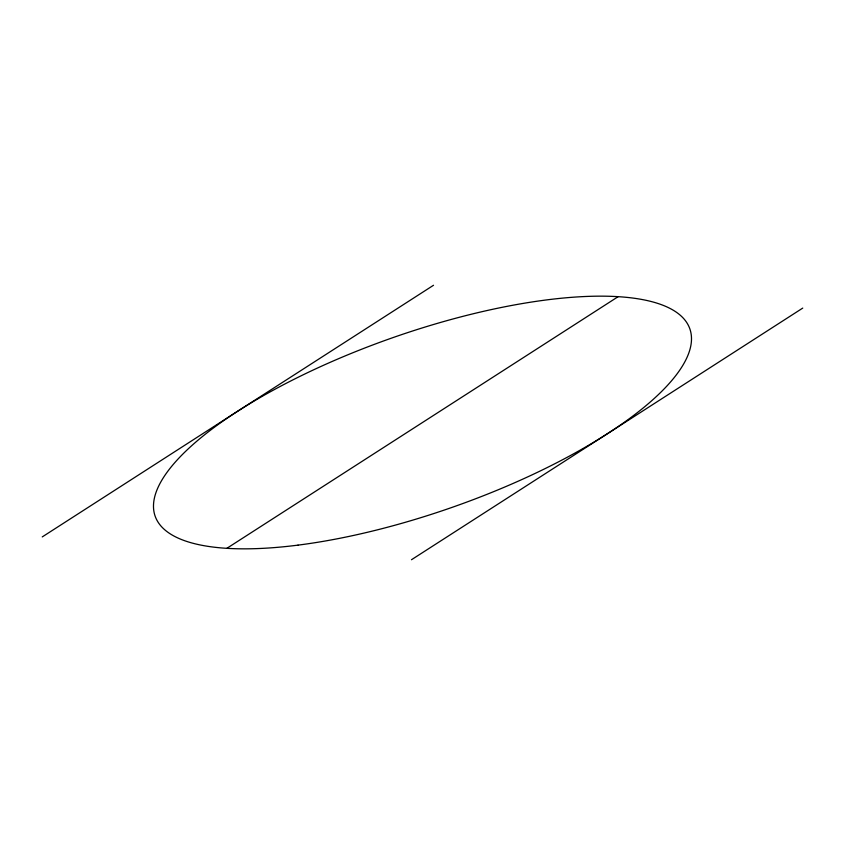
<?xml version="1.0" encoding="UTF-8"?>
<svg xmlns="http://www.w3.org/2000/svg" width="845" height="845" viewBox="0 0 845 845"><rect width="100%" height="100%" fill="white"/><g stroke="black" fill="none" stroke-linecap="round" stroke-linejoin="round"><path stroke-width="1.27" d="M42.25 536.913L433.517 285.272M226.872 548.32L618.128 296.679M411.483 559.728L802.75 308.087M298.01 545.131A283.265 89.876 -19.3 0 0 691.252 334.873A283.265 89.876 -19.3 0 0 278.248 387.485A283.265 89.876 -19.3 0 0 298.01 545.131"/></g></svg>
